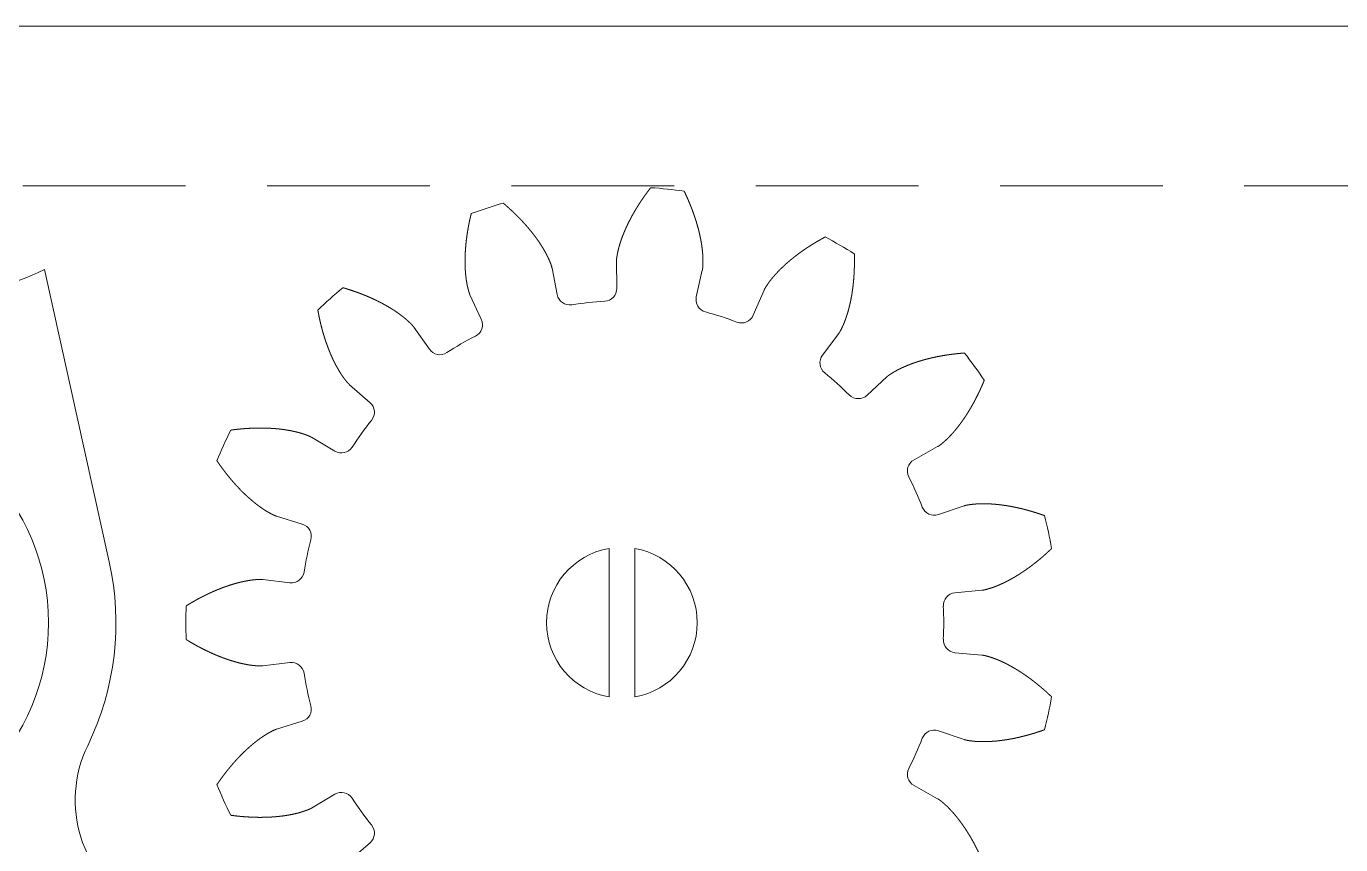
# Model space of a CAD drawing. Header units: millimetres. Extents: x 25 to 635, y 25 to 330.
# Drawn here: x 60.6 to 111.8, y 298.3 to 330.2 of the extents above; entities that cross this region are included whole.
import ezdxf

# ---------------------------------------------------------------- set-up
doc = ezdxf.new("R2010")
doc.units = ezdxf.units.MM
doc.header["$MEASUREMENT"] = 0
doc.linetypes.add('HIDDEN', pattern=[0.375, 0.25, -0.125])
doc.layers.get('0').update_dxf_attribs({"lineweight": 0})
for name, color, linetype, lineweight in [('Bounding Box', 7, 'Continuous', 0), ('Safe Area', 7, 'HIDDEN', 0), ('Single Set', 7, 'Continuous', 0)]:
    doc.layers.add(name, color=color, linetype=linetype, lineweight=lineweight)

# ---------------------------------------------------------------- blocks, each defined once
blk = doc.blocks.new('*U2')
at = {"layer": 'Single Set', "color": 3}
for p, q in [((9.956, 28.793), (9.751, 29.83)), ((12.265, 30.094), (12.28, 29.038)), ((15.377, 28.712), (15.611, 29.742)), ((6.551, 28.79), (6.994, 27.831)), ((18.016, 28.961), (17.6, 27.99)), ((4.97, 26.662), (4.361, 27.526)), ((20.297, 26.433), (20.929, 27.279)), ((1.861, 25.274), (2.656, 24.579)), ((22.809, 25.587), (22.034, 24.869)), ((1.282, 22.688), (0.375, 23.229)), ((23.864, 22.35), (24.786, 22.865)), ((25.815, 20.555), (24.815, 20.214)), ((-0.994, 20.155), (0.015, 19.843)), ((-0.471, 17.557), (-1.519, 17.682)), ((25.462, 17.169), (26.514, 17.264)), ((-1.519, 14.318), (-0.471, 14.443)), ((26.514, 14.736), (25.462, 14.831)), ((0.015, 12.157), (-0.994, 11.845)), ((24.815, 11.786), (25.815, 11.445)), ((0.375, 8.771), (1.282, 9.312)), ((24.786, 9.135), (23.864, 9.65)), ((2.656, 7.421), (1.861, 6.726))]:
    blk.add_line(p, q, dxfattribs=at)
at = {"layer": 'Single Set', "color": 2}
blk.add_lwpolyline([(-18.251, 2.25, -0.414214), (-0.001, -16), (2.25, -16), (2.25, -3.52, 0.127339), (-6.381, 4.86, -0.394984), (-8.351, 11.203, 0.168875), (-7.511, 18.379), (-10.033, 29.766, -0.106253), (-18.25, 28, -0.106253), (-26.468, 29.766), (-28.99, 18.379, 0.168875), (-28.15, 11.203, -0.394984), (-30.12, 4.86, 0.127339), (-38.75, -3.52), (-38.751, -16), (-36.5, -16, -0.414211)], format="xyb", close=True, dxfattribs=at)
at = {"layer": 'Single Set', "color": 1}
for points in [[(11.975, 18.895), (11.975, 13.105, -0.842075)], [(12.975, 18.895, -0.842075), (12.975, 13.105)]]:
    blk.add_lwpolyline(points, format="xyb", close=True, dxfattribs=at)
at = {"layer": 'Single Set', "color": 5}
blk.add_circle((-18.25, 16), 8.375, dxfattribs=at)
at = {"layer": 'Single Set', "color": 3}
for centre, radius, start, end in [((12.475, 16), 17, 81.7877, 86.2123), ((12.475, 16), 17, 105.7877, 110.2123), ((12.475, 16), 17, 57.7877, 62.2123), ((12.475, 16), 17, 129.7877, 134.2123), ((10.446, 28.89), 0.5, 191.1897, 278.9466), ((11.78, 29.031), 0.5, 273.0534, 0.8103), ((15.865, 28.601), 0.5, 167.1897, 254.9466), ((12.475, 16), 12.549, 93.0534, 98.9466), ((6.54, 27.621), 0.5, 297.0534, 24.8103), ((12.475, 16), 12.549, 69.0534, 74.9466), ((17.14, 28.187), 0.5, 249.0534, 336.8103), ((12.475, 16), 12.549, 117.0534, 122.9466), ((5.379, 26.951), 0.5, 215.1897, 302.9466), ((20.697, 26.133), 0.5, 143.1897, 230.9466), ((12.475, 16), 17, 33.7877, 38.2123), ((12.475, 16), 12.549, 45.0534, 50.9466), ((21.694, 25.236), 0.5, 225.0534, 312.8103), ((2.327, 24.203), 0.5, 321.0534, 48.8103), ((12.475, 16), 12.549, 141.0534, 146.9466), ((12.475, 16), 17, 153.7877, 158.2123), ((1.538, 23.117), 0.5, 239.1897, 326.9466), ((24.108, 21.913), 0.5, 119.1897, 206.9466), ((12.475, 16), 12.549, 21.0534, 26.9466), ((24.654, 20.688), 0.5, 201.0534, 288.8103), ((12.475, 16), 17, 9.7877, 14.2123), ((-0.132, 19.366), 0.5, 345.0534, 72.8103), ((12.475, 16), 12.549, 165.0534, 170.9466), ((-0.411, 18.053), 0.5, 263.1897, 350.9466), ((25.507, 16.671), 0.5, 95.1897, 182.9466), ((12.475, 16), 17, 177.7877, 182.2123), ((12.475, 16), 12.549, 357.0534, 2.9466), ((25.507, 15.329), 0.5, 177.0534, 264.8103), ((-0.411, 13.947), 0.5, 9.0534, 96.8103), ((12.475, 16), 12.549, 189.0534, 194.9466), ((12.475, 16), 17, 345.7877, 350.2123), ((-0.132, 12.634), 0.5, 287.1897, 14.9466), ((24.654, 11.312), 0.5, 71.1897, 158.9466), ((12.475, 16), 12.549, 333.0534, 338.9466), ((24.108, 10.087), 0.5, 153.0534, 240.8103), ((12.475, 16), 17, 201.7877, 206.2123), ((1.538, 8.883), 0.5, 33.0534, 120.8103), ((12.475, 16), 12.549, 213.0534, 218.9466), ((2.327, 7.797), 0.5, 311.1897, 38.9466)]:
    blk.add_arc(centre, radius, start, end, dxfattribs=at)
for points in [[(12.265, 30.094), (12.265, 30.102), (12.265, 30.12), (12.266, 30.145), (12.268, 30.18), (12.273, 30.222), (12.28, 30.265), (12.287, 30.307), (12.295, 30.35), (12.303, 30.392), (12.311, 30.435), (12.32, 30.477), (12.329, 30.52), (12.34, 30.562), (12.35, 30.605), (12.362, 30.647), (12.374, 30.689), (12.386, 30.731), (12.399, 30.774), (12.412, 30.816), (12.426, 30.858), (12.44, 30.9), (12.455, 30.942), (12.469, 30.984), (12.485, 31.026), (12.5, 31.068), (12.517, 31.11), (12.533, 31.151), (12.55, 31.193), (12.567, 31.235), (12.585, 31.276), (12.603, 31.318), (12.621, 31.359), (12.639, 31.401), (12.658, 31.442), (12.678, 31.484), (12.697, 31.525), (12.717, 31.566), (12.737, 31.607), (12.758, 31.648), (12.779, 31.689), (12.8, 31.73), (12.821, 31.771), (12.843, 31.812), (12.865, 31.853), (12.888, 31.893), (12.911, 31.934), (12.934, 31.974), (12.957, 32.015), (12.98, 32.055), (13.004, 32.096), (13.028, 32.136), (13.053, 32.176), (13.078, 32.216), (13.103, 32.256), (13.128, 32.296), (13.154, 32.336), (13.179, 32.376), (13.205, 32.415), (13.232, 32.455), (13.258, 32.495), (13.285, 32.534), (13.313, 32.574), (13.34, 32.613), (13.368, 32.652), (13.396, 32.691), (13.424, 32.73), (13.452, 32.769), (13.481, 32.808), (13.51, 32.847), (13.539, 32.886), (13.563, 32.917), (13.581, 32.94), (13.592, 32.955), (13.598, 32.963)], [(15.611, 29.742), (15.613, 29.751), (15.617, 29.767), (15.621, 29.793), (15.626, 29.827), (15.63, 29.869), (15.633, 29.912), (15.634, 29.955), (15.636, 29.999), (15.637, 30.042), (15.637, 30.085), (15.637, 30.129), (15.637, 30.172), (15.636, 30.216), (15.634, 30.259), (15.632, 30.303), (15.629, 30.347), (15.625, 30.391), (15.622, 30.435), (15.617, 30.479), (15.613, 30.523), (15.608, 30.567), (15.602, 30.611), (15.597, 30.655), (15.59, 30.699), (15.584, 30.744), (15.577, 30.788), (15.569, 30.832), (15.561, 30.877), (15.553, 30.921), (15.545, 30.965), (15.536, 31.01), (15.527, 31.054), (15.517, 31.098), (15.507, 31.143), (15.497, 31.187), (15.486, 31.232), (15.475, 31.276), (15.464, 31.321), (15.453, 31.365), (15.441, 31.409), (15.428, 31.454), (15.416, 31.498), (15.403, 31.543), (15.39, 31.587), (15.376, 31.632), (15.363, 31.676), (15.349, 31.721), (15.334, 31.765), (15.319, 31.809), (15.304, 31.854), (15.289, 31.898), (15.274, 31.943), (15.258, 31.987), (15.242, 32.031), (15.225, 32.076), (15.209, 32.12), (15.192, 32.164), (15.174, 32.209), (15.157, 32.253), (15.139, 32.297), (15.121, 32.341), (15.102, 32.385), (15.084, 32.43), (15.065, 32.474), (15.046, 32.518), (15.026, 32.562), (15.006, 32.606), (14.986, 32.65), (14.966, 32.694), (14.946, 32.738), (14.929, 32.773), (14.916, 32.799), (14.908, 32.817), (14.904, 32.826)], [(9.751, 29.83), (9.749, 29.838), (9.745, 29.855), (9.739, 29.88), (9.73, 29.913), (9.716, 29.953), (9.701, 29.994), (9.685, 30.034), (9.669, 30.074), (9.652, 30.114), (9.635, 30.153), (9.617, 30.193), (9.599, 30.233), (9.581, 30.272), (9.561, 30.311), (9.541, 30.35), (9.521, 30.389), (9.5, 30.428), (9.478, 30.467), (9.457, 30.505), (9.435, 30.543), (9.412, 30.582), (9.389, 30.62), (9.366, 30.658), (9.342, 30.696), (9.318, 30.733), (9.294, 30.771), (9.269, 30.808), (9.244, 30.846), (9.218, 30.883), (9.192, 30.92), (9.166, 30.957), (9.14, 30.994), (9.113, 31.03), (9.086, 31.067), (9.058, 31.103), (9.031, 31.139), (9.003, 31.176), (8.974, 31.212), (8.946, 31.247), (8.917, 31.283), (8.887, 31.319), (8.858, 31.354), (8.828, 31.39), (8.798, 31.425), (8.768, 31.46), (8.737, 31.495), (8.706, 31.53), (8.675, 31.565), (8.643, 31.599), (8.612, 31.634), (8.58, 31.668), (8.547, 31.702), (8.515, 31.737), (8.482, 31.77), (8.449, 31.804), (8.416, 31.838), (8.382, 31.872), (8.348, 31.905), (8.314, 31.938), (8.28, 31.971), (8.245, 32.004), (8.211, 32.037), (8.176, 32.07), (8.14, 32.103), (8.105, 32.135), (8.069, 32.168), (8.033, 32.2), (7.997, 32.232), (7.961, 32.264), (7.924, 32.296), (7.895, 32.321), (7.872, 32.34), (7.858, 32.352), (7.85, 32.359)], [(6.551, 28.79), (6.547, 28.798), (6.54, 28.813), (6.531, 28.837), (6.519, 28.869), (6.506, 28.91), (6.495, 28.952), (6.484, 28.994), (6.474, 29.036), (6.464, 29.078), (6.454, 29.12), (6.445, 29.162), (6.436, 29.205), (6.428, 29.248), (6.421, 29.291), (6.414, 29.334), (6.408, 29.378), (6.402, 29.422), (6.397, 29.465), (6.392, 29.509), (6.387, 29.553), (6.383, 29.597), (6.379, 29.642), (6.375, 29.686), (6.372, 29.731), (6.37, 29.775), (6.367, 29.82), (6.365, 29.865), (6.364, 29.91), (6.363, 29.955), (6.362, 30), (6.361, 30.045), (6.361, 30.091), (6.361, 30.136), (6.362, 30.182), (6.362, 30.227), (6.363, 30.273), (6.365, 30.319), (6.367, 30.364), (6.369, 30.41), (6.371, 30.456), (6.374, 30.502), (6.377, 30.548), (6.38, 30.594), (6.384, 30.641), (6.388, 30.687), (6.392, 30.733), (6.397, 30.78), (6.401, 30.826), (6.407, 30.873), (6.412, 30.919), (6.418, 30.966), (6.424, 31.012), (6.43, 31.059), (6.436, 31.106), (6.443, 31.153), (6.45, 31.199), (6.458, 31.246), (6.466, 31.293), (6.474, 31.34), (6.482, 31.387), (6.49, 31.434), (6.499, 31.481), (6.508, 31.528), (6.518, 31.575), (6.527, 31.623), (6.537, 31.67), (6.547, 31.717), (6.558, 31.764), (6.568, 31.811), (6.579, 31.859), (6.588, 31.896), (6.595, 31.925), (6.6, 31.944), (6.602, 31.953)], [(18.016, 28.961), (18.019, 28.969), (18.026, 28.984), (18.038, 29.008), (18.054, 29.038), (18.076, 29.075), (18.099, 29.111), (18.123, 29.147), (18.147, 29.183), (18.172, 29.218), (18.197, 29.254), (18.222, 29.289), (18.248, 29.324), (18.274, 29.358), (18.301, 29.393), (18.329, 29.427), (18.357, 29.461), (18.386, 29.494), (18.415, 29.527), (18.444, 29.56), (18.474, 29.593), (18.504, 29.626), (18.534, 29.659), (18.564, 29.691), (18.596, 29.723), (18.627, 29.755), (18.659, 29.787), (18.691, 29.818), (18.723, 29.849), (18.756, 29.88), (18.789, 29.911), (18.822, 29.942), (18.855, 29.972), (18.889, 30.003), (18.923, 30.033), (18.958, 30.063), (18.992, 30.092), (19.027, 30.122), (19.063, 30.151), (19.098, 30.18), (19.134, 30.209), (19.17, 30.238), (19.206, 30.267), (19.243, 30.295), (19.28, 30.323), (19.317, 30.351), (19.354, 30.379), (19.391, 30.407), (19.429, 30.434), (19.467, 30.462), (19.505, 30.489), (19.544, 30.516), (19.582, 30.543), (19.621, 30.569), (19.66, 30.596), (19.7, 30.622), (19.739, 30.648), (19.779, 30.674), (19.819, 30.699), (19.859, 30.725), (19.9, 30.75), (19.94, 30.775), (19.981, 30.8), (20.022, 30.825), (20.064, 30.85), (20.105, 30.874), (20.147, 30.898), (20.189, 30.922), (20.231, 30.946), (20.273, 30.97), (20.315, 30.993), (20.349, 31.012), (20.375, 31.026), (20.392, 31.035), (20.401, 31.04)], [(20.929, 27.279), (20.935, 27.286), (20.945, 27.299), (20.959, 27.321), (20.977, 27.35), (20.998, 27.387), (21.018, 27.425), (21.037, 27.464), (21.056, 27.503), (21.075, 27.542), (21.093, 27.581), (21.111, 27.621), (21.128, 27.661), (21.145, 27.701), (21.161, 27.742), (21.176, 27.783), (21.192, 27.824), (21.206, 27.866), (21.221, 27.907), (21.235, 27.949), (21.249, 27.991), (21.262, 28.034), (21.275, 28.076), (21.288, 28.119), (21.3, 28.162), (21.312, 28.205), (21.323, 28.248), (21.335, 28.292), (21.345, 28.335), (21.356, 28.379), (21.366, 28.423), (21.376, 28.467), (21.386, 28.511), (21.395, 28.556), (21.404, 28.601), (21.413, 28.645), (21.421, 28.69), (21.429, 28.735), (21.437, 28.78), (21.445, 28.826), (21.452, 28.871), (21.459, 28.917), (21.465, 28.962), (21.472, 29.008), (21.478, 29.054), (21.484, 29.1), (21.489, 29.147), (21.494, 29.193), (21.499, 29.239), (21.504, 29.286), (21.508, 29.332), (21.512, 29.379), (21.516, 29.426), (21.52, 29.473), (21.523, 29.52), (21.526, 29.567), (21.529, 29.615), (21.531, 29.662), (21.534, 29.71), (21.536, 29.757), (21.537, 29.805), (21.539, 29.853), (21.54, 29.9), (21.541, 29.948), (21.541, 29.996), (21.542, 30.044), (21.542, 30.093), (21.542, 30.141), (21.541, 30.189), (21.541, 30.238), (21.54, 30.286), (21.539, 30.325), (21.538, 30.354), (21.538, 30.374), (21.537, 30.383)], [(4.361, 27.526), (4.356, 27.533), (4.346, 27.547), (4.33, 27.567), (4.308, 27.593), (4.279, 27.625), (4.249, 27.655), (4.218, 27.685), (4.187, 27.715), (4.156, 27.745), (4.124, 27.774), (4.092, 27.804), (4.059, 27.833), (4.026, 27.861), (3.992, 27.889), (3.958, 27.916), (3.923, 27.943), (3.889, 27.97), (3.853, 27.997), (3.818, 28.023), (3.782, 28.049), (3.746, 28.075), (3.71, 28.101), (3.673, 28.126), (3.636, 28.151), (3.599, 28.175), (3.561, 28.2), (3.523, 28.224), (3.485, 28.248), (3.446, 28.271), (3.408, 28.295), (3.369, 28.318), (3.33, 28.341), (3.29, 28.363), (3.251, 28.386), (3.211, 28.408), (3.171, 28.429), (3.13, 28.451), (3.09, 28.472), (3.049, 28.494), (3.008, 28.514), (2.967, 28.535), (2.925, 28.556), (2.884, 28.576), (2.842, 28.596), (2.8, 28.615), (2.758, 28.635), (2.715, 28.654), (2.673, 28.673), (2.63, 28.692), (2.587, 28.711), (2.544, 28.729), (2.5, 28.747), (2.457, 28.765), (2.413, 28.783), (2.369, 28.8), (2.325, 28.817), (2.28, 28.834), (2.236, 28.851), (2.191, 28.868), (2.147, 28.884), (2.102, 28.9), (2.056, 28.916), (2.011, 28.932), (1.966, 28.947), (1.92, 28.963), (1.874, 28.978), (1.828, 28.992), (1.782, 29.007), (1.736, 29.021), (1.69, 29.036), (1.652, 29.047), (1.624, 29.055), (1.606, 29.06), (1.596, 29.063)], [(1.861, 25.274), (1.855, 25.28), (1.842, 25.292), (1.823, 25.309), (1.799, 25.334), (1.771, 25.366), (1.744, 25.4), (1.717, 25.433), (1.691, 25.468), (1.664, 25.502), (1.638, 25.537), (1.613, 25.572), (1.587, 25.607), (1.563, 25.643), (1.538, 25.68), (1.515, 25.716), (1.491, 25.754), (1.468, 25.791), (1.445, 25.829), (1.423, 25.867), (1.401, 25.905), (1.379, 25.944), (1.357, 25.983), (1.336, 26.022), (1.315, 26.061), (1.295, 26.101), (1.274, 26.141), (1.254, 26.181), (1.235, 26.222), (1.215, 26.262), (1.196, 26.303), (1.177, 26.344), (1.158, 26.385), (1.14, 26.427), (1.122, 26.469), (1.104, 26.511), (1.087, 26.553), (1.069, 26.595), (1.052, 26.638), (1.036, 26.681), (1.019, 26.724), (1.003, 26.767), (0.987, 26.81), (0.971, 26.854), (0.956, 26.897), (0.94, 26.941), (0.925, 26.985), (0.911, 27.029), (0.896, 27.074), (0.882, 27.118), (0.868, 27.163), (0.854, 27.208), (0.841, 27.253), (0.827, 27.298), (0.814, 27.344), (0.802, 27.389), (0.789, 27.435), (0.777, 27.481), (0.765, 27.527), (0.753, 27.573), (0.741, 27.619), (0.73, 27.665), (0.719, 27.712), (0.708, 27.759), (0.698, 27.806), (0.687, 27.852), (0.677, 27.9), (0.667, 27.947), (0.657, 27.994), (0.648, 28.042), (0.639, 28.089), (0.631, 28.127), (0.626, 28.156), (0.623, 28.175), (0.621, 28.185)], [(22.809, 25.587), (22.815, 25.593), (22.828, 25.604), (22.847, 25.621), (22.874, 25.642), (22.909, 25.667), (22.945, 25.69), (22.982, 25.713), (23.018, 25.736), (23.055, 25.759), (23.093, 25.781), (23.13, 25.803), (23.168, 25.824), (23.206, 25.845), (23.245, 25.865), (23.284, 25.885), (23.324, 25.904), (23.363, 25.923), (23.403, 25.942), (23.444, 25.96), (23.484, 25.979), (23.525, 25.996), (23.566, 26.014), (23.607, 26.031), (23.648, 26.047), (23.69, 26.064), (23.732, 26.08), (23.774, 26.095), (23.816, 26.111), (23.858, 26.126), (23.901, 26.141), (23.944, 26.155), (23.987, 26.169), (24.03, 26.183), (24.074, 26.197), (24.117, 26.21), (24.161, 26.223), (24.205, 26.236), (24.249, 26.249), (24.293, 26.261), (24.338, 26.273), (24.382, 26.284), (24.427, 26.296), (24.472, 26.307), (24.517, 26.318), (24.562, 26.328), (24.608, 26.338), (24.653, 26.348), (24.699, 26.358), (24.745, 26.368), (24.791, 26.377), (24.837, 26.386), (24.883, 26.395), (24.929, 26.403), (24.976, 26.411), (25.022, 26.419), (25.069, 26.427), (25.116, 26.434), (25.163, 26.442), (25.21, 26.448), (25.257, 26.455), (25.305, 26.462), (25.352, 26.468), (25.4, 26.474), (25.447, 26.479), (25.495, 26.485), (25.543, 26.49), (25.591, 26.495), (25.639, 26.5), (25.687, 26.504), (25.736, 26.508), (25.774, 26.511), (25.804, 26.514), (25.823, 26.515), (25.833, 26.516)], [(24.786, 22.865), (24.794, 22.869), (24.808, 22.878), (24.83, 22.891), (24.859, 22.911), (24.893, 22.936), (24.927, 22.963), (24.96, 22.99), (24.993, 23.018), (25.026, 23.047), (25.058, 23.075), (25.091, 23.104), (25.123, 23.134), (25.155, 23.164), (25.186, 23.194), (25.217, 23.225), (25.247, 23.257), (25.278, 23.289), (25.308, 23.321), (25.338, 23.353), (25.367, 23.386), (25.397, 23.419), (25.426, 23.453), (25.455, 23.487), (25.484, 23.521), (25.512, 23.556), (25.54, 23.59), (25.568, 23.626), (25.596, 23.661), (25.623, 23.697), (25.65, 23.733), (25.678, 23.769), (25.704, 23.806), (25.731, 23.842), (25.757, 23.879), (25.783, 23.917), (25.809, 23.954), (25.835, 23.992), (25.861, 24.03), (25.886, 24.069), (25.911, 24.107), (25.936, 24.146), (25.96, 24.185), (25.985, 24.225), (26.009, 24.264), (26.033, 24.304), (26.057, 24.344), (26.081, 24.384), (26.104, 24.424), (26.127, 24.465), (26.15, 24.506), (26.173, 24.547), (26.195, 24.588), (26.218, 24.63), (26.24, 24.671), (26.262, 24.713), (26.284, 24.755), (26.305, 24.798), (26.327, 24.84), (26.348, 24.883), (26.369, 24.926), (26.389, 24.969), (26.41, 25.012), (26.43, 25.055), (26.45, 25.099), (26.47, 25.143), (26.49, 25.187), (26.51, 25.231), (26.529, 25.275), (26.548, 25.319), (26.567, 25.364), (26.582, 25.4), (26.593, 25.427), (26.6, 25.445), (26.604, 25.454)], [(0.375, 23.229), (0.367, 23.233), (0.353, 23.242), (0.33, 23.254), (0.299, 23.269), (0.26, 23.286), (0.22, 23.302), (0.179, 23.317), (0.139, 23.331), (0.098, 23.346), (0.057, 23.36), (0.015, 23.373), (-0.026, 23.386), (-0.068, 23.399), (-0.11, 23.411), (-0.152, 23.422), (-0.195, 23.433), (-0.238, 23.443), (-0.281, 23.453), (-0.324, 23.462), (-0.367, 23.472), (-0.411, 23.481), (-0.454, 23.489), (-0.498, 23.497), (-0.542, 23.505), (-0.586, 23.512), (-0.63, 23.519), (-0.675, 23.526), (-0.719, 23.532), (-0.764, 23.538), (-0.809, 23.544), (-0.854, 23.549), (-0.899, 23.554), (-0.944, 23.558), (-0.989, 23.563), (-1.035, 23.567), (-1.08, 23.57), (-1.126, 23.574), (-1.172, 23.577), (-1.218, 23.579), (-1.264, 23.582), (-1.31, 23.584), (-1.356, 23.586), (-1.402, 23.587), (-1.448, 23.589), (-1.495, 23.589), (-1.541, 23.59), (-1.588, 23.59), (-1.635, 23.59), (-1.681, 23.59), (-1.728, 23.59), (-1.775, 23.589), (-1.822, 23.588), (-1.869, 23.586), (-1.916, 23.585), (-1.964, 23.583), (-2.011, 23.581), (-2.058, 23.578), (-2.106, 23.575), (-2.153, 23.572), (-2.201, 23.569), (-2.249, 23.566), (-2.296, 23.562), (-2.344, 23.558), (-2.392, 23.553), (-2.44, 23.549), (-2.488, 23.544), (-2.536, 23.539), (-2.584, 23.533), (-2.632, 23.528), (-2.68, 23.522), (-2.718, 23.517), (-2.747, 23.513), (-2.767, 23.51), (-2.776, 23.509)], [(-0.994, 20.155), (-1.002, 20.158), (-1.018, 20.163), (-1.042, 20.172), (-1.074, 20.185), (-1.113, 20.203), (-1.152, 20.222), (-1.19, 20.242), (-1.228, 20.262), (-1.266, 20.283), (-1.304, 20.304), (-1.341, 20.326), (-1.379, 20.348), (-1.416, 20.371), (-1.453, 20.394), (-1.49, 20.418), (-1.526, 20.443), (-1.563, 20.468), (-1.599, 20.493), (-1.635, 20.518), (-1.671, 20.544), (-1.706, 20.571), (-1.742, 20.598), (-1.777, 20.625), (-1.812, 20.652), (-1.847, 20.68), (-1.882, 20.708), (-1.917, 20.737), (-1.951, 20.766), (-1.985, 20.795), (-2.02, 20.825), (-2.053, 20.854), (-2.087, 20.885), (-2.121, 20.915), (-2.154, 20.946), (-2.188, 20.977), (-2.221, 21.008), (-2.254, 21.04), (-2.287, 21.072), (-2.32, 21.104), (-2.352, 21.137), (-2.385, 21.17), (-2.417, 21.203), (-2.449, 21.236), (-2.481, 21.27), (-2.513, 21.304), (-2.544, 21.338), (-2.576, 21.372), (-2.607, 21.407), (-2.638, 21.442), (-2.669, 21.477), (-2.7, 21.512), (-2.73, 21.548), (-2.761, 21.584), (-2.791, 21.62), (-2.821, 21.656), (-2.851, 21.693), (-2.881, 21.73), (-2.911, 21.767), (-2.941, 21.804), (-2.97, 21.842), (-2.999, 21.88), (-3.028, 21.918), (-3.057, 21.956), (-3.086, 21.994), (-3.115, 22.033), (-3.143, 22.072), (-3.171, 22.111), (-3.199, 22.15), (-3.227, 22.19), (-3.255, 22.23), (-3.277, 22.262), (-3.294, 22.286), (-3.305, 22.302), (-3.31, 22.31)], [(25.815, 20.555), (25.823, 20.558), (25.839, 20.563), (25.864, 20.57), (25.897, 20.579), (25.939, 20.587), (25.981, 20.594), (26.024, 20.6), (26.067, 20.606), (26.11, 20.612), (26.153, 20.617), (26.196, 20.621), (26.239, 20.626), (26.283, 20.629), (26.327, 20.632), (26.37, 20.634), (26.414, 20.636), (26.458, 20.637), (26.502, 20.638), (26.547, 20.638), (26.591, 20.638), (26.635, 20.638), (26.68, 20.637), (26.724, 20.636), (26.769, 20.634), (26.813, 20.632), (26.858, 20.63), (26.903, 20.627), (26.948, 20.624), (26.993, 20.621), (27.038, 20.617), (27.083, 20.613), (27.128, 20.608), (27.173, 20.603), (27.218, 20.598), (27.264, 20.592), (27.309, 20.587), (27.354, 20.58), (27.4, 20.574), (27.445, 20.567), (27.49, 20.56), (27.536, 20.552), (27.581, 20.544), (27.627, 20.536), (27.673, 20.528), (27.718, 20.519), (27.764, 20.51), (27.81, 20.501), (27.855, 20.491), (27.901, 20.481), (27.947, 20.471), (27.992, 20.46), (28.038, 20.449), (28.084, 20.438), (28.13, 20.427), (28.176, 20.415), (28.221, 20.403), (28.267, 20.391), (28.313, 20.378), (28.359, 20.365), (28.405, 20.352), (28.451, 20.339), (28.496, 20.325), (28.542, 20.311), (28.588, 20.297), (28.634, 20.283), (28.68, 20.268), (28.726, 20.253), (28.772, 20.238), (28.818, 20.222), (28.863, 20.206), (28.9, 20.193), (28.928, 20.184), (28.946, 20.177), (28.955, 20.174)], [(26.514, 17.264), (26.523, 17.265), (26.54, 17.267), (26.565, 17.27), (26.599, 17.276), (26.641, 17.286), (26.682, 17.296), (26.724, 17.308), (26.765, 17.32), (26.807, 17.333), (26.848, 17.346), (26.89, 17.359), (26.931, 17.373), (26.972, 17.387), (27.013, 17.402), (27.054, 17.418), (27.095, 17.434), (27.135, 17.451), (27.176, 17.469), (27.217, 17.486), (27.257, 17.504), (27.297, 17.522), (27.338, 17.541), (27.378, 17.56), (27.418, 17.58), (27.458, 17.6), (27.498, 17.62), (27.538, 17.641), (27.577, 17.662), (27.617, 17.684), (27.657, 17.705), (27.696, 17.728), (27.735, 17.75), (27.775, 17.773), (27.814, 17.796), (27.853, 17.82), (27.892, 17.843), (27.931, 17.867), (27.97, 17.892), (28.008, 17.917), (28.047, 17.942), (28.085, 17.967), (28.124, 17.993), (28.162, 18.019), (28.2, 18.045), (28.238, 18.071), (28.276, 18.098), (28.314, 18.125), (28.352, 18.153), (28.39, 18.181), (28.428, 18.208), (28.465, 18.237), (28.502, 18.265), (28.54, 18.294), (28.577, 18.323), (28.614, 18.352), (28.651, 18.382), (28.688, 18.412), (28.725, 18.442), (28.761, 18.472), (28.798, 18.503), (28.834, 18.534), (28.871, 18.565), (28.907, 18.596), (28.943, 18.628), (28.979, 18.66), (29.015, 18.692), (29.051, 18.724), (29.086, 18.757), (29.122, 18.79), (29.157, 18.823), (29.186, 18.85), (29.207, 18.87), (29.221, 18.883), (29.228, 18.89)], [(-1.519, 17.682), (-1.528, 17.683), (-1.545, 17.685), (-1.571, 17.687), (-1.605, 17.688), (-1.648, 17.688), (-1.691, 17.686), (-1.734, 17.683), (-1.777, 17.68), (-1.82, 17.676), (-1.863, 17.672), (-1.906, 17.668), (-1.95, 17.663), (-1.993, 17.657), (-2.036, 17.651), (-2.079, 17.644), (-2.123, 17.636), (-2.166, 17.628), (-2.209, 17.62), (-2.253, 17.611), (-2.296, 17.602), (-2.339, 17.593), (-2.383, 17.583), (-2.426, 17.572), (-2.469, 17.561), (-2.512, 17.55), (-2.556, 17.538), (-2.599, 17.526), (-2.642, 17.514), (-2.685, 17.501), (-2.729, 17.488), (-2.772, 17.475), (-2.815, 17.461), (-2.858, 17.447), (-2.901, 17.432), (-2.944, 17.417), (-2.988, 17.402), (-3.031, 17.387), (-3.074, 17.371), (-3.117, 17.355), (-3.16, 17.338), (-3.202, 17.321), (-3.245, 17.304), (-3.288, 17.287), (-3.331, 17.269), (-3.374, 17.251), (-3.417, 17.233), (-3.459, 17.214), (-3.502, 17.195), (-3.545, 17.176), (-3.587, 17.156), (-3.63, 17.137), (-3.672, 17.116), (-3.715, 17.096), (-3.757, 17.075), (-3.8, 17.054), (-3.842, 17.033), (-3.884, 17.012), (-3.926, 16.99), (-3.969, 16.968), (-4.011, 16.945), (-4.053, 16.923), (-4.095, 16.9), (-4.137, 16.877), (-4.179, 16.853), (-4.221, 16.83), (-4.262, 16.806), (-4.304, 16.781), (-4.346, 16.757), (-4.387, 16.732), (-4.429, 16.707), (-4.462, 16.687), (-4.487, 16.672), (-4.504, 16.661), (-4.512, 16.656)], [(-1.519, 14.318), (-1.528, 14.317), (-1.545, 14.315), (-1.571, 14.313), (-1.605, 14.312), (-1.648, 14.312), (-1.691, 14.314), (-1.734, 14.317), (-1.777, 14.32), (-1.82, 14.324), (-1.863, 14.328), (-1.906, 14.332), (-1.95, 14.337), (-1.993, 14.343), (-2.036, 14.349), (-2.079, 14.356), (-2.123, 14.364), (-2.166, 14.372), (-2.209, 14.38), (-2.253, 14.389), (-2.296, 14.398), (-2.339, 14.407), (-2.383, 14.417), (-2.426, 14.428), (-2.469, 14.439), (-2.512, 14.45), (-2.556, 14.462), (-2.599, 14.474), (-2.642, 14.486), (-2.685, 14.499), (-2.729, 14.512), (-2.772, 14.525), (-2.815, 14.539), (-2.858, 14.553), (-2.901, 14.568), (-2.944, 14.583), (-2.988, 14.598), (-3.031, 14.613), (-3.074, 14.629), (-3.117, 14.645), (-3.16, 14.662), (-3.202, 14.679), (-3.245, 14.696), (-3.288, 14.713), (-3.331, 14.731), (-3.374, 14.749), (-3.417, 14.767), (-3.459, 14.786), (-3.502, 14.805), (-3.545, 14.824), (-3.587, 14.844), (-3.63, 14.863), (-3.672, 14.884), (-3.715, 14.904), (-3.757, 14.925), (-3.8, 14.946), (-3.842, 14.967), (-3.884, 14.988), (-3.926, 15.01), (-3.969, 15.032), (-4.011, 15.055), (-4.053, 15.077), (-4.095, 15.1), (-4.137, 15.123), (-4.179, 15.147), (-4.221, 15.17), (-4.262, 15.194), (-4.304, 15.219), (-4.346, 15.243), (-4.387, 15.268), (-4.429, 15.293), (-4.462, 15.313), (-4.487, 15.328), (-4.504, 15.339), (-4.512, 15.344)], [(26.514, 14.736), (26.523, 14.735), (26.54, 14.733), (26.565, 14.73), (26.599, 14.724), (26.641, 14.714), (26.682, 14.704), (26.724, 14.692), (26.765, 14.68), (26.807, 14.667), (26.848, 14.654), (26.89, 14.641), (26.931, 14.627), (26.972, 14.613), (27.013, 14.598), (27.054, 14.582), (27.095, 14.566), (27.135, 14.549), (27.176, 14.531), (27.217, 14.514), (27.257, 14.496), (27.297, 14.478), (27.338, 14.459), (27.378, 14.44), (27.418, 14.42), (27.458, 14.4), (27.498, 14.38), (27.538, 14.359), (27.577, 14.338), (27.617, 14.316), (27.657, 14.295), (27.696, 14.272), (27.735, 14.25), (27.775, 14.227), (27.814, 14.204), (27.853, 14.18), (27.892, 14.157), (27.931, 14.133), (27.97, 14.108), (28.008, 14.083), (28.047, 14.058), (28.085, 14.033), (28.124, 14.007), (28.162, 13.981), (28.2, 13.955), (28.238, 13.929), (28.276, 13.902), (28.314, 13.875), (28.352, 13.847), (28.39, 13.819), (28.428, 13.792), (28.465, 13.763), (28.502, 13.735), (28.54, 13.706), (28.577, 13.677), (28.614, 13.648), (28.651, 13.618), (28.688, 13.588), (28.725, 13.558), (28.761, 13.528), (28.798, 13.497), (28.834, 13.466), (28.871, 13.435), (28.907, 13.404), (28.943, 13.372), (28.979, 13.34), (29.015, 13.308), (29.051, 13.276), (29.086, 13.243), (29.122, 13.21), (29.157, 13.177), (29.186, 13.15), (29.207, 13.13), (29.221, 13.117), (29.228, 13.11)], [(-0.994, 11.845), (-1.002, 11.842), (-1.018, 11.837), (-1.042, 11.828), (-1.074, 11.815), (-1.113, 11.797), (-1.152, 11.778), (-1.19, 11.758), (-1.228, 11.738), (-1.266, 11.717), (-1.304, 11.696), (-1.341, 11.674), (-1.379, 11.652), (-1.416, 11.629), (-1.453, 11.606), (-1.49, 11.582), (-1.526, 11.557), (-1.563, 11.532), (-1.599, 11.507), (-1.635, 11.482), (-1.671, 11.456), (-1.706, 11.429), (-1.742, 11.402), (-1.777, 11.375), (-1.812, 11.348), (-1.847, 11.32), (-1.882, 11.292), (-1.917, 11.263), (-1.951, 11.234), (-1.985, 11.205), (-2.02, 11.175), (-2.053, 11.146), (-2.087, 11.115), (-2.121, 11.085), (-2.154, 11.054), (-2.188, 11.023), (-2.221, 10.992), (-2.254, 10.96), (-2.287, 10.928), (-2.32, 10.896), (-2.352, 10.863), (-2.385, 10.83), (-2.417, 10.797), (-2.449, 10.764), (-2.481, 10.73), (-2.513, 10.696), (-2.544, 10.662), (-2.576, 10.628), (-2.607, 10.593), (-2.638, 10.558), (-2.669, 10.523), (-2.7, 10.488), (-2.73, 10.452), (-2.761, 10.416), (-2.791, 10.38), (-2.821, 10.344), (-2.851, 10.307), (-2.881, 10.27), (-2.911, 10.233), (-2.941, 10.196), (-2.97, 10.158), (-2.999, 10.12), (-3.028, 10.082), (-3.057, 10.044), (-3.086, 10.006), (-3.115, 9.967), (-3.143, 9.928), (-3.171, 9.889), (-3.199, 9.85), (-3.227, 9.81), (-3.255, 9.77), (-3.277, 9.738), (-3.294, 9.714), (-3.305, 9.698), (-3.31, 9.69)], [(25.815, 11.445), (25.823, 11.442), (25.839, 11.437), (25.864, 11.43), (25.897, 11.421), (25.939, 11.413), (25.981, 11.406), (26.024, 11.4), (26.067, 11.394), (26.11, 11.388), (26.153, 11.383), (26.196, 11.379), (26.239, 11.374), (26.283, 11.371), (26.327, 11.368), (26.37, 11.366), (26.414, 11.364), (26.458, 11.363), (26.502, 11.362), (26.547, 11.362), (26.591, 11.362), (26.635, 11.362), (26.68, 11.363), (26.724, 11.364), (26.769, 11.366), (26.813, 11.368), (26.858, 11.37), (26.903, 11.373), (26.948, 11.376), (26.993, 11.379), (27.038, 11.383), (27.083, 11.387), (27.128, 11.392), (27.173, 11.397), (27.218, 11.402), (27.264, 11.408), (27.309, 11.413), (27.354, 11.42), (27.4, 11.426), (27.445, 11.433), (27.49, 11.44), (27.536, 11.448), (27.581, 11.456), (27.627, 11.464), (27.673, 11.472), (27.718, 11.481), (27.764, 11.49), (27.81, 11.499), (27.855, 11.509), (27.901, 11.519), (27.947, 11.529), (27.992, 11.54), (28.038, 11.551), (28.084, 11.562), (28.13, 11.573), (28.176, 11.585), (28.221, 11.597), (28.267, 11.609), (28.313, 11.622), (28.359, 11.635), (28.405, 11.648), (28.451, 11.661), (28.496, 11.675), (28.542, 11.689), (28.588, 11.703), (28.634, 11.717), (28.68, 11.732), (28.726, 11.747), (28.772, 11.762), (28.818, 11.778), (28.863, 11.794), (28.9, 11.807), (28.928, 11.816), (28.946, 11.823), (28.955, 11.826)], [(0.375, 8.771), (0.367, 8.767), (0.353, 8.758), (0.33, 8.746), (0.299, 8.731), (0.26, 8.714), (0.22, 8.698), (0.179, 8.683), (0.139, 8.669), (0.098, 8.654), (0.057, 8.64), (0.015, 8.627), (-0.026, 8.614), (-0.068, 8.601), (-0.11, 8.589), (-0.152, 8.578), (-0.195, 8.567), (-0.238, 8.557), (-0.281, 8.547), (-0.324, 8.538), (-0.367, 8.528), (-0.411, 8.519), (-0.454, 8.511), (-0.498, 8.503), (-0.542, 8.495), (-0.586, 8.488), (-0.63, 8.481), (-0.675, 8.474), (-0.719, 8.468), (-0.764, 8.462), (-0.809, 8.456), (-0.854, 8.451), (-0.899, 8.446), (-0.944, 8.442), (-0.989, 8.437), (-1.035, 8.433), (-1.08, 8.43), (-1.126, 8.426), (-1.172, 8.423), (-1.218, 8.421), (-1.264, 8.418), (-1.31, 8.416), (-1.356, 8.414), (-1.402, 8.413), (-1.448, 8.411), (-1.495, 8.411), (-1.541, 8.41), (-1.588, 8.41), (-1.635, 8.41), (-1.681, 8.41), (-1.728, 8.41), (-1.775, 8.411), (-1.822, 8.412), (-1.869, 8.414), (-1.916, 8.415), (-1.964, 8.417), (-2.011, 8.419), (-2.058, 8.422), (-2.106, 8.425), (-2.153, 8.428), (-2.201, 8.431), (-2.249, 8.434), (-2.296, 8.438), (-2.344, 8.442), (-2.392, 8.447), (-2.44, 8.451), (-2.488, 8.456), (-2.536, 8.461), (-2.584, 8.467), (-2.632, 8.472), (-2.68, 8.478), (-2.718, 8.483), (-2.747, 8.487), (-2.767, 8.49), (-2.776, 8.491)], [(24.786, 9.135), (24.794, 9.131), (24.808, 9.122), (24.83, 9.109), (24.859, 9.089), (24.893, 9.064), (24.927, 9.037), (24.96, 9.01), (24.993, 8.982), (25.026, 8.953), (25.058, 8.925), (25.091, 8.896), (25.123, 8.866), (25.155, 8.836), (25.186, 8.806), (25.217, 8.775), (25.247, 8.743), (25.278, 8.711), (25.308, 8.679), (25.338, 8.647), (25.367, 8.614), (25.397, 8.581), (25.426, 8.547), (25.455, 8.513), (25.484, 8.479), (25.512, 8.444), (25.54, 8.41), (25.568, 8.374), (25.596, 8.339), (25.623, 8.303), (25.65, 8.267), (25.678, 8.231), (25.704, 8.194), (25.731, 8.158), (25.757, 8.121), (25.783, 8.083), (25.809, 8.046), (25.835, 8.008), (25.861, 7.97), (25.886, 7.931), (25.911, 7.893), (25.936, 7.854), (25.96, 7.815), (25.985, 7.775), (26.009, 7.736), (26.033, 7.696), (26.057, 7.656), (26.081, 7.616), (26.104, 7.576), (26.127, 7.535), (26.15, 7.494), (26.173, 7.453), (26.195, 7.412), (26.218, 7.37), (26.24, 7.329), (26.262, 7.287), (26.284, 7.245), (26.305, 7.202), (26.327, 7.16), (26.348, 7.117), (26.369, 7.074), (26.389, 7.031), (26.41, 6.988), (26.43, 6.945), (26.45, 6.901), (26.47, 6.857), (26.49, 6.813), (26.51, 6.769), (26.529, 6.725), (26.548, 6.681), (26.567, 6.636), (26.582, 6.6), (26.593, 6.573), (26.6, 6.555), (26.604, 6.546)]]:
    blk.add_open_spline(points, degree=5, dxfattribs=at)
blk = doc.blocks.new('*U3')
at = {"color": 0, "linetype": 'ByBlock', "lineweight": -2, "transparency": 16777216}
blk.add_blockref('*U2', (0, 0), dxfattribs=at)

msp = doc.modelspace()

# ---------------------------------------------------------------- linework, layer by layer
at = {"layer": 'Bounding Box'}
msp.add_lwpolyline([(25.4, 25.4), (635, 25.4), (635, 330.2), (25.4, 330.2)], close=True, dxfattribs=at)
at = {"layer": 'Safe Area', "ltscale": 25.4}
msp.add_lwpolyline([(628.775, 31.875), (628.775, 323.975), (31.875, 323.975), (31.875, 31.875)], close=True, dxfattribs=at)

# ---------------------------------------------------------------- block references
msp.add_blockref('*U3', (71.333, 290.944))

doc.saveas('drawing.dxf')
